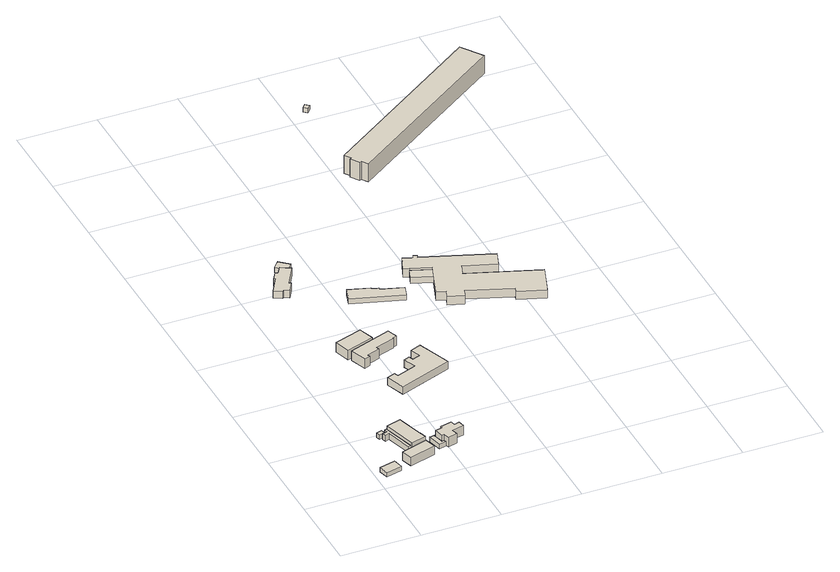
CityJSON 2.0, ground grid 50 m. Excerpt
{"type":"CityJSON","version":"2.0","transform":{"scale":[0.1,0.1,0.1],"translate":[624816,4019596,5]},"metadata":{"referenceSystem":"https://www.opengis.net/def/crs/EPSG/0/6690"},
"CityObjects":{
"building1":{"type":"Building","attributes":{"class":"3001","usage":"411","measuredHeight":3.1,"storeysAboveGround":9999,"BuildingDetailAttribute.buildingStructureType":"611","BuildingDetailAttribute.buildingStructureOrgType":"Null","BuildingDetailAttribute.urbanPlanType":"21","BuildingDetailAttribute.districtsAndZonesType":"Null","BuildingDetailAttribute.landUseType":"211","BuildingDetailAttribute.orgUsage":"6","BuildingDetailAttribute.specifiedBuildingCoverageRate":-9999,"BuildingDetailAttribute.specifiedFloorAreaRate":-9999,"BuildingDetailAttribute.surveyYear":2023,"BuildingIDAttribute.prefecture":"17","BuildingIDAttribute.city":"17206"},"geometry":[{"type":"Solid","lod":"1","boundaries":[[[[0,1,2,3]],[[2,4,5,3]],[[1,6,4,2]],[[0,7,6,1]],[[3,5,7,0]],[[4,6,7,5]]]]}]},
"building2":{"type":"Building","attributes":{"class":"3001","usage":"441","storeysAboveGround":9999,"BuildingDetailAttribute.buildingStructureType":"611","BuildingDetailAttribute.buildingStructureOrgType":"Null","BuildingDetailAttribute.urbanPlanType":"21","BuildingDetailAttribute.districtsAndZonesType":"Null","BuildingDetailAttribute.landUseType":"263","BuildingDetailAttribute.orgUsage":"17","BuildingDetailAttribute.specifiedBuildingCoverageRate":-9999,"BuildingDetailAttribute.specifiedFloorAreaRate":-9999,"BuildingDetailAttribute.surveyYear":2023,"BuildingIDAttribute.prefecture":"17","BuildingIDAttribute.city":"17206"},"geometry":[{"type":"Solid","lod":"1","boundaries":[[[[8,9,10,11]],[[10,12,13,11]],[[9,14,12,10]],[[8,15,14,9]],[[11,13,15,8]],[[12,14,15,13]]]]}]},
"building3":{"type":"Building","attributes":{"class":"3003","usage":"441","measuredHeight":5.5,"storeysAboveGround":9999,"BuildingDetailAttribute.buildingStructureType":"611","BuildingDetailAttribute.buildingStructureOrgType":"Null","BuildingDetailAttribute.urbanPlanType":"21","BuildingDetailAttribute.districtsAndZonesType":"Null","BuildingDetailAttribute.landUseType":"213","BuildingDetailAttribute.orgUsage":"17","BuildingDetailAttribute.specifiedBuildingCoverageRate":-9999,"BuildingDetailAttribute.specifiedFloorAreaRate":-9999,"BuildingDetailAttribute.surveyYear":2023,"BuildingIDAttribute.prefecture":"17","BuildingIDAttribute.city":"17206"},"geometry":[{"type":"Solid","lod":"1","boundaries":[[[[16,17,18,19,20,21,22,23,24]],[[23,25,26,24]],[[22,27,25,23]],[[21,28,27,22]],[[20,29,28,21]],[[19,30,29,20]],[[18,31,30,19]],[[17,32,31,18]],[[16,33,32,17]],[[24,26,33,16]],[[25,27,28,29,30,31,32,33,26]]]]}]},
"building4":{"type":"Building","attributes":{"class":"3001","usage":"441","measuredHeight":6,"storeysAboveGround":9999,"BuildingDetailAttribute.buildingStructureType":"611","BuildingDetailAttribute.buildingStructureOrgType":"Null","BuildingDetailAttribute.urbanPlanType":"21","BuildingDetailAttribute.districtsAndZonesType":"Null","BuildingDetailAttribute.landUseType":"213","BuildingDetailAttribute.orgUsage":"17","BuildingDetailAttribute.specifiedBuildingCoverageRate":-9999,"BuildingDetailAttribute.specifiedFloorAreaRate":-9999,"BuildingDetailAttribute.surveyYear":2023,"BuildingIDAttribute.prefecture":"17","BuildingIDAttribute.city":"17206"},"geometry":[{"type":"Solid","lod":"1","boundaries":[[[[34,35,36,37]],[[36,38,39,37]],[[35,40,38,36]],[[34,41,40,35]],[[37,39,41,34]],[[38,40,41,39]]]]}]},
"building5":{"type":"Building","attributes":{"class":"3001","usage":"441","measuredHeight":7.1,"storeysAboveGround":9999,"BuildingDetailAttribute.buildingStructureType":"611","BuildingDetailAttribute.buildingStructureOrgType":"Null","BuildingDetailAttribute.urbanPlanType":"21","BuildingDetailAttribute.districtsAndZonesType":"Null","BuildingDetailAttribute.landUseType":"213","BuildingDetailAttribute.orgUsage":"17","BuildingDetailAttribute.specifiedBuildingCoverageRate":-9999,"BuildingDetailAttribute.specifiedFloorAreaRate":-9999,"BuildingDetailAttribute.surveyYear":2023,"BuildingIDAttribute.prefecture":"17","BuildingIDAttribute.city":"17206"},"geometry":[{"type":"Solid","lod":"1","boundaries":[[[[42,43,44,16,24,45,46]],[[45,47,48,46]],[[24,49,47,45]],[[16,50,49,24]],[[44,51,50,16]],[[43,52,51,44]],[[42,53,52,43]],[[46,48,53,42]],[[47,49,50,51,52,53,48]]]]}]},
"building6":{"type":"Building","attributes":{"class":"3003","usage":"411","measuredHeight":3.5,"storeysAboveGround":9999,"BuildingDetailAttribute.buildingStructureType":"611","BuildingDetailAttribute.buildingStructureOrgType":"Null","BuildingDetailAttribute.urbanPlanType":"21","BuildingDetailAttribute.districtsAndZonesType":"Null","BuildingDetailAttribute.landUseType":"211","BuildingDetailAttribute.orgUsage":"6","BuildingDetailAttribute.specifiedBuildingCoverageRate":-9999,"BuildingDetailAttribute.specifiedFloorAreaRate":-9999,"BuildingDetailAttribute.surveyYear":2023,"BuildingIDAttribute.prefecture":"17","BuildingIDAttribute.city":"17206"},"geometry":[{"type":"Solid","lod":"1","boundaries":[[[[54,55,56,57,58,59,60,61]],[[60,62,63,61]],[[59,64,62,60]],[[58,65,64,59]],[[57,66,65,58]],[[56,67,66,57]],[[55,68,67,56]],[[54,69,68,55]],[[61,63,69,54]],[[62,64,65,66,67,68,69,63]]]]}]},
"building7":{"type":"Building","attributes":{"class":"3001","usage":"411","measuredHeight":9.1,"storeysAboveGround":9999,"BuildingDetailAttribute.buildingStructureType":"611","BuildingDetailAttribute.buildingStructureOrgType":"Null","BuildingDetailAttribute.urbanPlanType":"21","BuildingDetailAttribute.districtsAndZonesType":"Null","BuildingDetailAttribute.landUseType":"211","BuildingDetailAttribute.orgUsage":"6","BuildingDetailAttribute.specifiedBuildingCoverageRate":-9999,"BuildingDetailAttribute.specifiedFloorAreaRate":-9999,"BuildingDetailAttribute.surveyYear":2023,"BuildingIDAttribute.prefecture":"17","BuildingIDAttribute.city":"17206"},"geometry":[{"type":"Solid","lod":"1","boundaries":[[[[70,71,72,73,74,75,76,77,78,79,80,81]],[[80,82,83,81]],[[79,84,82,80]],[[78,85,84,79]],[[77,86,85,78]],[[76,87,86,77]],[[75,88,87,76]],[[74,89,88,75]],[[73,90,89,74]],[[72,91,90,73]],[[71,92,91,72]],[[70,93,92,71]],[[81,83,93,70]],[[82,84,85,86,87,88,89,90,91,92,93,83]]]]}]},
"building8":{"type":"Building","attributes":{"class":"3001","usage":"441","measuredHeight":7.1,"storeysAboveGround":9999,"BuildingDetailAttribute.buildingStructureType":"611","BuildingDetailAttribute.buildingStructureOrgType":"Null","BuildingDetailAttribute.urbanPlanType":"21","BuildingDetailAttribute.districtsAndZonesType":"Null","BuildingDetailAttribute.landUseType":"213","BuildingDetailAttribute.orgUsage":"17","BuildingDetailAttribute.specifiedBuildingCoverageRate":-9999,"BuildingDetailAttribute.specifiedFloorAreaRate":-9999,"BuildingDetailAttribute.surveyYear":2023,"BuildingIDAttribute.prefecture":"17","BuildingIDAttribute.city":"17206"},"geometry":[{"type":"Solid","lod":"1","boundaries":[[[[94,95,96,97]],[[96,98,99,97]],[[95,100,98,96]],[[94,101,100,95]],[[97,99,101,94]],[[98,100,101,99]]]]}]},
"building9":{"type":"Building","attributes":{"class":"3001","usage":"441","measuredHeight":8.1,"storeysAboveGround":9999,"BuildingDetailAttribute.buildingStructureType":"611","BuildingDetailAttribute.buildingStructureOrgType":"Null","BuildingDetailAttribute.urbanPlanType":"21","BuildingDetailAttribute.districtsAndZonesType":"Null","BuildingDetailAttribute.landUseType":"213","BuildingDetailAttribute.orgUsage":"17","BuildingDetailAttribute.specifiedBuildingCoverageRate":-9999,"BuildingDetailAttribute.specifiedFloorAreaRate":-9999,"BuildingDetailAttribute.surveyYear":2023,"BuildingIDAttribute.prefecture":"17","BuildingIDAttribute.city":"17206"},"geometry":[{"type":"Solid","lod":"1","boundaries":[[[[102,103,104,105,106,107,108,109,110,111]],[[110,112,113,111]],[[109,114,112,110]],[[108,115,114,109]],[[107,116,115,108]],[[106,117,116,107]],[[105,118,117,106]],[[104,119,118,105]],[[103,120,119,104]],[[102,121,120,103]],[[111,113,121,102]],[[112,114,115,116,117,118,119,120,121,113]]]]}]},
"building10":{"type":"Building","attributes":{"class":"3001","usage":"441","measuredHeight":6.8,"storeysAboveGround":9999,"BuildingDetailAttribute.buildingStructureType":"611","BuildingDetailAttribute.buildingStructureOrgType":"Null","BuildingDetailAttribute.urbanPlanType":"21","BuildingDetailAttribute.districtsAndZonesType":"Null","BuildingDetailAttribute.landUseType":"213","BuildingDetailAttribute.orgUsage":"17","BuildingDetailAttribute.specifiedBuildingCoverageRate":-9999,"BuildingDetailAttribute.specifiedFloorAreaRate":-9999,"BuildingDetailAttribute.surveyYear":2023,"BuildingIDAttribute.prefecture":"17","BuildingIDAttribute.city":"17206"},"geometry":[{"type":"Solid","lod":"1","boundaries":[[[[122,123,124,125,126,127,128,129,130,131,132,133]],[[132,134,135,133]],[[131,136,134,132]],[[130,137,136,131]],[[129,138,137,130]],[[128,139,138,129]],[[127,140,139,128]],[[126,141,140,127]],[[125,142,141,126]],[[124,143,142,125]],[[123,144,143,124]],[[122,145,144,123]],[[133,135,145,122]],[[134,136,137,138,139,140,141,142,143,144,145,135]]]]}]},
"building11":{"type":"Building","attributes":{"class":"3001","usage":"411","measuredHeight":7.1,"storeysAboveGround":9999,"RiverFloodingRiskAttribute.description":"2","RiverFloodingRiskAttribute.rank":"2","RiverFloodingRiskAttribute.depth":1.03,"RiverFloodingRiskAttribute.adminType":"2","RiverFloodingRiskAttribute.scale":"1","RiverFloodingRiskAttribute.duration":17.9,"BuildingDetailAttribute.buildingStructureType":"611","BuildingDetailAttribute.buildingStructureOrgType":"Null","BuildingDetailAttribute.urbanPlanType":"21","BuildingDetailAttribute.districtsAndZonesType":"Null","BuildingDetailAttribute.landUseType":"211","BuildingDetailAttribute.orgUsage":"6","BuildingDetailAttribute.specifiedBuildingCoverageRate":-9999,"BuildingDetailAttribute.specifiedFloorAreaRate":-9999,"BuildingDetailAttribute.surveyYear":2023,"BuildingIDAttribute.prefecture":"17","BuildingIDAttribute.city":"17206"},"geometry":[{"type":"Solid","lod":"1","boundaries":[[[[146,147,148,149,150,151,152,153,154,155,156,157]],[[156,158,159,157]],[[155,160,158,156]],[[154,161,160,155]],[[153,162,161,154]],[[152,163,162,153]],[[151,164,163,152]],[[150,165,164,151]],[[149,166,165,150]],[[148,167,166,149]],[[147,168,167,148]],[[146,169,168,147]],[[157,159,169,146]],[[158,160,161,162,163,164,165,166,167,168,169,159]]]]}]},
"building12":{"type":"Building","attributes":{"class":"3001","usage":"411","measuredHeight":4.3,"storeysAboveGround":9999,"RiverFloodingRiskAttribute.description":"2","RiverFloodingRiskAttribute.rank":"2","RiverFloodingRiskAttribute.depth":1.37,"RiverFloodingRiskAttribute.adminType":"2","RiverFloodingRiskAttribute.scale":"1","RiverFloodingRiskAttribute.duration":17.9,"BuildingDetailAttribute.buildingStructureType":"611","BuildingDetailAttribute.buildingStructureOrgType":"Null","BuildingDetailAttribute.urbanPlanType":"21","BuildingDetailAttribute.districtsAndZonesType":"Null","BuildingDetailAttribute.landUseType":"211","BuildingDetailAttribute.orgUsage":"6","BuildingDetailAttribute.specifiedBuildingCoverageRate":-9999,"BuildingDetailAttribute.specifiedFloorAreaRate":-9999,"BuildingDetailAttribute.surveyYear":2023,"BuildingIDAttribute.prefecture":"17","BuildingIDAttribute.city":"17206"},"geometry":[{"type":"Solid","lod":"1","boundaries":[[[[170,171,172,173]],[[172,174,175,173]],[[171,176,174,172]],[[170,177,176,171]],[[173,175,177,170]],[[174,176,177,175]]]]}]},
"building13":{"type":"Building","attributes":{"class":"3001","usage":"441","measuredHeight":4,"storeysAboveGround":9999,"RiverFloodingRiskAttribute.description":"2","RiverFloodingRiskAttribute.rank":"2","RiverFloodingRiskAttribute.depth":0.52,"RiverFloodingRiskAttribute.adminType":"2","RiverFloodingRiskAttribute.scale":"2","RiverFloodingRiskAttribute.duration":3.1,"BuildingDetailAttribute.buildingStructureType":"611","BuildingDetailAttribute.buildingStructureOrgType":"Null","BuildingDetailAttribute.urbanPlanType":"21","BuildingDetailAttribute.districtsAndZonesType":"Null","BuildingDetailAttribute.landUseType":"213","BuildingDetailAttribute.orgUsage":"17","BuildingDetailAttribute.specifiedBuildingCoverageRate":-9999,"BuildingDetailAttribute.specifiedFloorAreaRate":-9999,"BuildingDetailAttribute.surveyYear":2023,"BuildingIDAttribute.prefecture":"17","BuildingIDAttribute.city":"17206"},"geometry":[{"type":"Solid","lod":"1","boundaries":[[[[178,179,180,181,182,183,184,185]],[[184,186,187,185]],[[183,188,186,184]],[[182,189,188,183]],[[181,190,189,182]],[[180,191,190,181]],[[179,192,191,180]],[[178,193,192,179]],[[185,187,193,178]],[[186,188,189,190,191,192,193,187]]]]}]},
"building14":{"type":"Building","attributes":{"class":"3003","usage":"441","measuredHeight":6.9,"storeysAboveGround":9999,"RiverFloodingRiskAttribute.description":"2","RiverFloodingRiskAttribute.rank":"1","RiverFloodingRiskAttribute.depth":0.48,"RiverFloodingRiskAttribute.adminType":"2","RiverFloodingRiskAttribute.scale":"2","RiverFloodingRiskAttribute.duration":1.3,"BuildingDetailAttribute.buildingStructureType":"611","BuildingDetailAttribute.buildingStructureOrgType":"Null","BuildingDetailAttribute.urbanPlanType":"21","BuildingDetailAttribute.districtsAndZonesType":"Null","BuildingDetailAttribute.landUseType":"213","BuildingDetailAttribute.orgUsage":"17","BuildingDetailAttribute.specifiedBuildingCoverageRate":-9999,"BuildingDetailAttribute.specifiedFloorAreaRate":-9999,"BuildingDetailAttribute.surveyYear":2023,"BuildingIDAttribute.prefecture":"17","BuildingIDAttribute.city":"17206"},"geometry":[{"type":"Solid","lod":"1","boundaries":[[[[194,195,196,197]],[[196,198,199,197]],[[195,200,198,196]],[[194,201,200,195]],[[197,199,201,194]],[[198,200,201,199]]]]}]},
"building15":{"type":"Building","attributes":{"class":"3001","usage":"441","measuredHeight":7.7,"storeysAboveGround":9999,"RiverFloodingRiskAttribute.description":"2","RiverFloodingRiskAttribute.rank":"1","RiverFloodingRiskAttribute.depth":0.36,"RiverFloodingRiskAttribute.adminType":"2","RiverFloodingRiskAttribute.scale":"1","RiverFloodingRiskAttribute.duration":1.3,"BuildingDetailAttribute.buildingStructureType":"611","BuildingDetailAttribute.buildingStructureOrgType":"Null","BuildingDetailAttribute.urbanPlanType":"21","BuildingDetailAttribute.districtsAndZonesType":"Null","BuildingDetailAttribute.landUseType":"213","BuildingDetailAttribute.orgUsage":"17","BuildingDetailAttribute.specifiedBuildingCoverageRate":-9999,"BuildingDetailAttribute.specifiedFloorAreaRate":-9999,"BuildingDetailAttribute.surveyYear":2023,"BuildingIDAttribute.prefecture":"17","BuildingIDAttribute.city":"17206"},"geometry":[{"type":"Solid","lod":"1","boundaries":[[[[202,203,204,205,206,207,208,209,210,211,212,213,214,215,216,217,218,219,220,221,222,223]],[[222,224,225,223]],[[221,226,224,222]],[[220,227,226,221]],[[219,228,227,220]],[[218,229,228,219]],[[217,230,229,218]],[[216,231,230,217]],[[215,232,231,216]],[[214,233,232,215]],[[213,234,233,214]],[[212,235,234,213]],[[211,236,235,212]],[[210,237,236,211]],[[209,238,237,210]],[[208,239,238,209]],[[207,240,239,208]],[[206,241,240,207]],[[205,242,241,206]],[[204,243,242,205]],[[203,244,243,204]],[[202,245,244,203]],[[223,225,245,202]],[[224,226,227,228,229,230,231,232,233,234,235,236,237,238,239,240,241,242,243,244,245,225]]]]}]},
"building16":{"type":"Building","attributes":{"class":"3001","usage":"461","storeysAboveGround":9999,"RiverFloodingRiskAttribute.description":"2","RiverFloodingRiskAttribute.rank":"2","RiverFloodingRiskAttribute.depth":2.34,"RiverFloodingRiskAttribute.adminType":"2","RiverFloodingRiskAttribute.scale":"2","RiverFloodingRiskAttribute.duration":0,"BuildingDetailAttribute.buildingStructureType":"611","BuildingDetailAttribute.buildingStructureOrgType":"Null","BuildingDetailAttribute.urbanPlanType":"21","BuildingDetailAttribute.districtsAndZonesType":"Null","BuildingDetailAttribute.landUseType":"263","BuildingDetailAttribute.orgUsage":"Null","BuildingDetailAttribute.specifiedBuildingCoverageRate":-9999,"BuildingDetailAttribute.specifiedFloorAreaRate":-9999,"BuildingDetailAttribute.surveyYear":2023,"BuildingIDAttribute.prefecture":"17","BuildingIDAttribute.city":"17206"},"geometry":[{"type":"Solid","lod":"1","boundaries":[[[[246,247,248,249]],[[248,250,251,249]],[[247,252,250,248]],[[246,253,252,247]],[[249,251,253,246]],[[250,252,253,251]]]]}]},
"building17":{"type":"Building","attributes":{"class":"3001","usage":"441","measuredHeight":12.9,"storeysAboveGround":9999,"BuildingDetailAttribute.buildingStructureType":"611","BuildingDetailAttribute.buildingStructureOrgType":"Null","BuildingDetailAttribute.urbanPlanType":"21","BuildingDetailAttribute.districtsAndZonesType":"Null","BuildingDetailAttribute.landUseType":"203","BuildingDetailAttribute.orgUsage":"16","BuildingDetailAttribute.specifiedBuildingCoverageRate":-9999,"BuildingDetailAttribute.specifiedFloorAreaRate":-9999,"BuildingDetailAttribute.surveyYear":2023,"BuildingIDAttribute.prefecture":"17","BuildingIDAttribute.city":"17206"},"geometry":[{"type":"Solid","lod":"1","boundaries":[[[[254,255,256,257,258,259,260,261]],[[260,262,263,261]],[[259,264,262,260]],[[258,265,264,259]],[[257,266,265,258]],[[256,267,266,257]],[[255,268,267,256]],[[254,269,268,255]],[[261,263,269,254]],[[262,264,265,266,267,268,269,263]]]]}]}
},
"vertices":[
[16,9,81],[1,72,81],[103,97,81],[118,33,81],[103,97,111],[118,33,111],[1,72,111],[16,9,111],
[131,369,78],[123,397,78],[160,407,78],[168,379,78],[160,407,108],[168,379,108],[123,397,108],[131,369,108],
[244,186,80],[227,181,80],[179,345,80],[153,337,80],[146,360,80],[175,368,80],[169,389,80],[184,394,80],[185,390,80],[184,394,120],[185,390,120],[169,389,120],[175,368,120],[146,360,120],[153,337,120],[179,345,120],[227,181,120],[244,186,120],
[186,53,82],[164,124,82],[332,176,82],[354,104,82],[332,176,140],[354,104,140],[164,124,140],[186,53,140],
[331,247,80],[342,206,80],[246,179,80],[279,417,80],[329,246,80],[279,417,143],[329,246,143],[185,390,143],[244,186,143],[246,179,143],[342,206,143],[331,247,143],
[406,220,90],[422,154,90],[436,157,90],[441,140,90],[396,130,90],[375,218,90],[421,229,90],[422,223,90],[421,229,121],[422,223,121],[375,218,121],[396,130,121],[441,140,121],[436,157,121],[422,154,121],[406,220,121],
[567,239,92],[576,200,92],[500,181,92],[510,140,92],[448,124,92],[439,161,92],[425,158,92],[410,218,92],[457,229,92],[454,242,92],[527,260,92],[534,231,92],[527,260,157],[534,231,157],[454,242,157],[457,229,157],[410,218,157],[425,158,157],[439,161,157],[448,124,157],[510,140,157],[500,181,157],[576,200,157],[567,239,157],
[311,1213,39],[279,1310,39],[456,1370,39],[489,1273,39],[456,1370,105],[489,1273,105],[279,1310,105],[311,1213,105],
[590,1214,44],[592,1209,44],[469,1166,44],[476,1147,44],[393,1118,44],[399,1103,44],[361,1089,44],[324,1194,44],[595,1290,44],[619,1224,44],[595,1290,109],[619,1224,109],[324,1194,109],[361,1089,109],[399,1103,109],[393,1118,109],[476,1147,109],[469,1166,109],[592,1209,109],[590,1214,109],
[452,762,49],[408,882,49],[462,902,49],[472,876,49],[597,923,49],[567,1003,49],[604,1017,49],[615,989,49],[664,1007,49],[639,1073,49],[709,1099,49],[788,888,49],[709,1099,100],[788,888,100],[639,1073,100],[664,1007,100],[615,989,100],[604,1017,100],[567,1003,100],[597,923,100],[472,876,100],[462,902,100],[408,882,100],[452,762,100],
[302,2010,14],[314,2004,14],[275,1939,14],[243,1958,14],[237,1948,14],[187,1977,14],[246,2078,14],[238,2083,14],[269,2135,14],[285,2126,14],[315,2175,14],[378,2138,14],[315,2175,64],[378,2138,64],[285,2126,64],[269,2135,64],[238,2083,64],[246,2078,64],[187,1977,64],[237,1948,64],[243,1958,64],[275,1939,64],[314,2004,64],[302,2010,64],
[359,2152,12],[297,2206,12],[335,2250,12],[397,2196,12],[335,2250,49],[397,2196,49],[297,2206,49],[359,2152,49],
[705,1770,27],[748,1757,27],[745,1747,27],[886,1704,27],[863,1632,27],[545,1730,27],[572,1819,27],[707,1778,27],[572,1819,64],[707,1778,64],[545,1730,64],[863,1632,64],[886,1704,64],[745,1747,64],[748,1757,64],[705,1770,64],
[1072,1726,30],[949,1771,30],[973,1838,30],[1096,1794,30],[973,1838,71],[1096,1794,71],[949,1771,71],[1072,1726,71],
[1042,1947,25],[1066,1938,25],[1061,1922,25],[1486,1770,25],[1451,1672,25],[1253,1743,25],[1228,1672,25],[1668,1516,25],[1601,1327,25],[1432,1387,25],[1441,1414,25],[1168,1511,25],[1151,1464,25],[1055,1498,25],[1071,1545,25],[1015,1565,25],[1072,1726,25],[1096,1794,25],[973,1838,25],[939,1850,25],[975,1950,25],[1034,1929,25],[975,1950,83],[1034,1929,83],[939,1850,83],[973,1838,83],[1096,1794,83],[1072,1726,83],[1015,1565,83],[1071,1545,83],[1055,1498,83],[1151,1464,83],[1168,1511,83],[1441,1414,83],[1432,1387,83],[1601,1327,83],[1668,1516,83],[1228,1672,83],[1253,1743,83],[1451,1672,83],[1486,1770,83],[1061,1922,83],[1066,1938,83],[1042,1947,83],
[1119,3576,9],[1095,3597,9],[1117,3621,9],[1140,3600,9],[1117,3621,39],[1140,3600,39],[1095,3597,39],[1119,3576,39],
[1124,2747,59],[1097,2786,59],[1086,2779,59],[1048,2833,59],[1060,2841,59],[1031,2882,59],[2068,3593,59],[2161,3458,59],[2068,3593,183],[2161,3458,183],[1031,2882,183],[1060,2841,183],[1048,2833,183],[1086,2779,183],[1097,2786,183],[1124,2747,183]
]}
